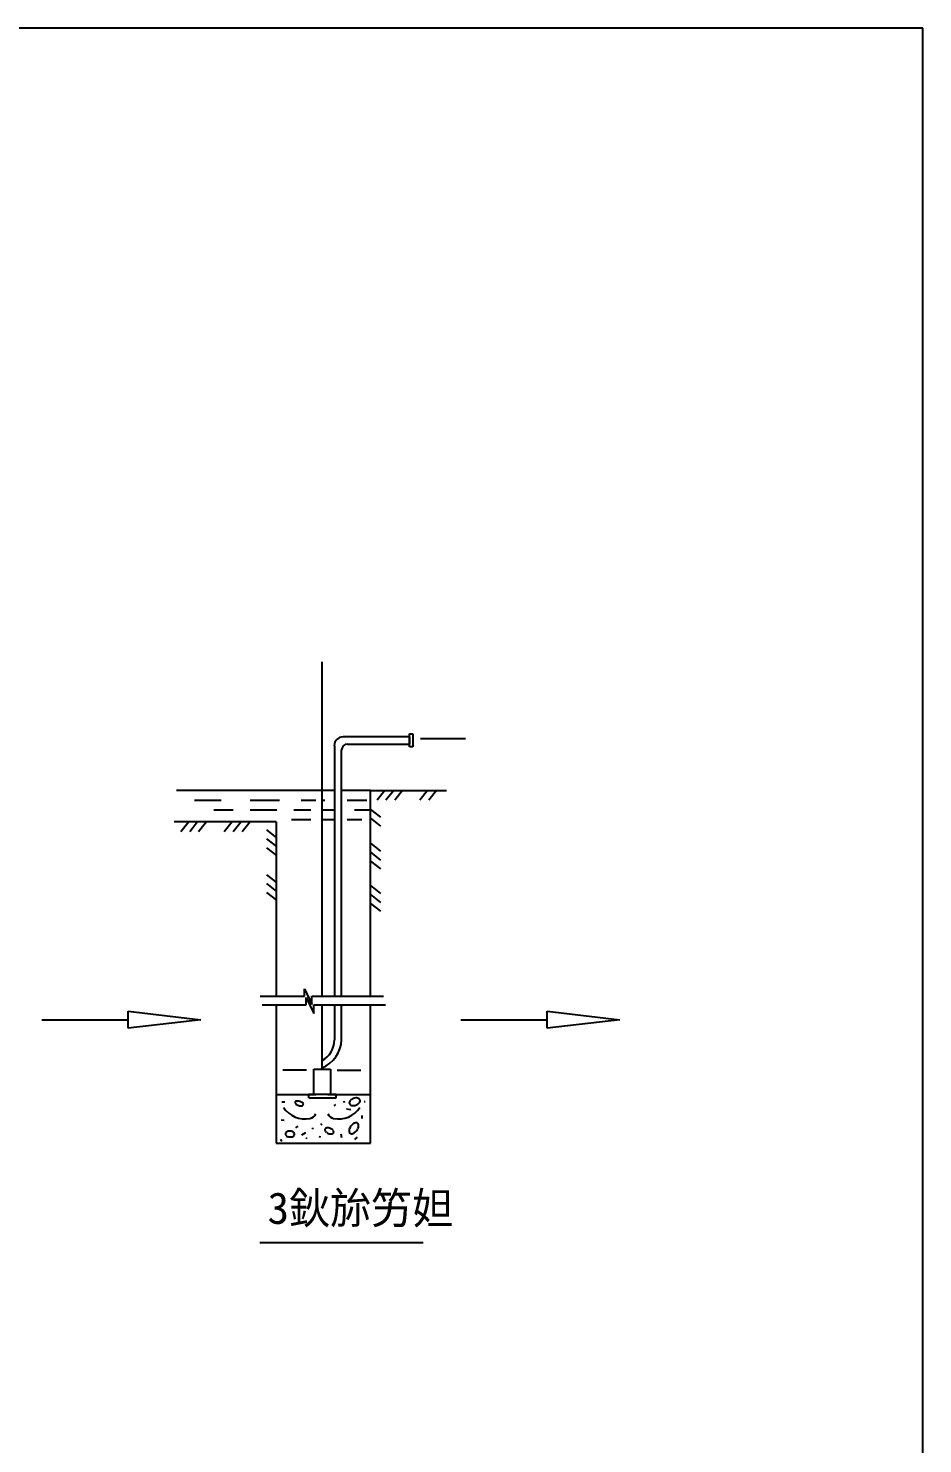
# Model space of a CAD drawing. Header units: metres. Extents: x 0 to 285, y 0 to 202.
# Drawn here: x 221.4 to 285.1, y 100.8 to 201.6 of the extents above; entities that cross this region are included whole.
import ezdxf

# ---------------------------------------------------------------- set-up
doc = ezdxf.new("R2010")
doc.units = ezdxf.units.M
doc.layers.add(' ', color=7, linetype='Continuous')

msp = doc.modelspace()

# ---------------------------------------------------------------- linework, layer by layer
at = {"layer": ' '}
msp.add_line((237.89, 115.13), (249.53, 115.13), dxfattribs=at)
for p, q in [((285.12, 201.6), (0, 201.6)), ((285.12, 0), (285.12, 201.6)), ((242.34, 132.68), (242.34, 156.49)), ((248.57, 150.43), (248.57, 151.35)), ((248.57, 151.35), (248.79, 151.35)), ((248.79, 151.35), (248.79, 150.43)), ((243.21, 150.51), (243.21, 132.68)), ((243.72, 132.68), (243.72, 150.21)), ((248.58, 151.14), (243.83, 151.14)), ((244.14, 150.63), (248.58, 150.63)), ((248.79, 150.43), (248.57, 150.43)), ((248.58, 150.63), (248.58, 151.14)), ((249.34, 151.03), (251.09, 151.03)), ((251.09, 151.03), (252.56, 151.03)), ((243.21, 147.33), (231.97, 147.33)), ((245.79, 147.33), (243.72, 147.33)), ((245.79, 132.68), (245.79, 147.33)), ((245.79, 147.33), (251.2, 147.33)), ((246.81, 147.33), (246.25, 146.64)), ((247.44, 147.33), (246.88, 146.64)), ((248.07, 147.33), (247.51, 146.64)), ((249.85, 147.33), (249.29, 146.64)), ((250.49, 147.33), (249.93, 146.64)), ((233.24, 146.64), (235.14, 146.64)), ((237.22, 146.64), (239.29, 146.64)), ((240.84, 146.64), (241.88, 146.64)), ((242.34, 146.64), (242.52, 146.64)), ((244.13, 146.64), (245.51, 146.64)), ((234.62, 145.95), (236.01, 145.95)), ((237.22, 145.95), (239.12, 145.95)), ((240.15, 145.26), (241.54, 145.26)), ((240.33, 145.95), (241.54, 145.95)), ((242.34, 145.95), (243.21, 145.95)), ((242.34, 145.26), (243.21, 145.26)), ((244.13, 145.26), (245.16, 145.26)), ((244.65, 145.95), (245.68, 145.95)), ((245.79, 145.98), (246.49, 145.42)), ((245.79, 145.35), (246.49, 144.79)), ((239.06, 145.09), (231.8, 145.09)), ((232.84, 145.09), (232.28, 144.39)), ((233.47, 145.09), (232.91, 144.39)), ((234.1, 145.09), (233.54, 144.39)), ((235.93, 145.09), (235.37, 144.39)), ((236.56, 145.09), (236, 144.39)), ((237.2, 145.09), (236.64, 144.39)), ((239.1, 143.96), (238.4, 144.52)), ((239.06, 145.09), (239.06, 132.68)), ((239.1, 143.33), (238.4, 143.89)), ((239.1, 142.7), (238.4, 143.25)), ((245.79, 143.57), (246.49, 143.01)), ((245.79, 142.93), (246.49, 142.37)), ((245.79, 142.3), (246.49, 141.74)), ((239.1, 140.77), (238.4, 141.33)), ((239.1, 140.14), (238.4, 140.7)), ((245.79, 140.55), (246.49, 139.99)), ((239.1, 139.51), (238.4, 140.06)), ((245.79, 139.92), (246.49, 139.36)), ((245.79, 139.28), (246.49, 138.72)), ((241.08, 132.68), (241.08, 133.21)), ((241.08, 133.21), (241.61, 132.08)), ((237.93, 132.68), (241.08, 132.68)), ((238.06, 132.05), (241.21, 132.05)), ((239.06, 132.05), (239.06, 122.22)), ((241.21, 132.58), (241.74, 131.45)), ((241.21, 132.05), (241.21, 132.58)), ((241.61, 132.08), (241.61, 132.68)), ((241.61, 132.68), (246.71, 132.68)), ((241.74, 131.45), (241.74, 132.05)), ((241.74, 132.05), (246.84, 132.05)), ((242.34, 127.49), (242.34, 132.05)), ((243.21, 132.05), (243.21, 129.56)), ((243.72, 129.56), (243.72, 132.05)), ((245.79, 122.22), (245.79, 132.05)), ((228.52, 130.39), (228.52, 131.61)), ((228.52, 131.61), (233.69, 131)), ((258.37, 131.61), (263.54, 131)), ((258.37, 130.39), (258.37, 131.61)), ((222.37, 131), (228.52, 131)), ((233.69, 131), (228.52, 130.39)), ((252.21, 131), (258.37, 131)), ((263.54, 131), (258.37, 130.39)), ((240.22, 127.41), (239.53, 127.41)), ((241.23, 127.41), (240.22, 127.41)), ((241.74, 127.49), (242.93, 127.49)), ((241.74, 125.68), (241.74, 127.49)), ((242.93, 127.49), (242.93, 125.68)), ((243.4, 127.41), (244.41, 127.41)), ((244.41, 127.41), (245.09, 127.41)), ((239.06, 125.68), (241.88, 125.68)), ((239.46, 125.16), (239.67, 125.16)), ((243.34, 125.68), (241.4, 125.68)), ((241.4, 125.44), (241.4, 125.68)), ((241.4, 125.44), (243.34, 125.44)), ((242.75, 125.68), (245.79, 125.68)), ((243.34, 125.44), (243.34, 125.68)), ((243.95, 125.16), (243.83, 125.12)), ((245.4, 125.16), (245.32, 125.16)), ((243.29, 124.96), (243.16, 124.87)), ((244.37, 124.58), (244.07, 124.62)), ((245.2, 123.96), (245.2, 124.17)), ((239.42, 123.88), (239.63, 123.84)), ((240.46, 123.3), (240.63, 123.42)), ((241.67, 123.21), (241.67, 123.3)), ((242.33, 123.5), (242.25, 123.59)), ((239.06, 122.22), (245.79, 122.22)), ((239.46, 122.34), (239.38, 122.47)), ((240.88, 122.8), (241.17, 122.96)), ((241.25, 122.51), (241.21, 122.59)), ((242.25, 122.63), (242.12, 122.67)), ((243.74, 122.59), (243.7, 122.84)), ((244.66, 122.47), (244.86, 122.63))]:
    msp.add_line(p, q)
for centre, radius, start, end in [((243.83, 150.51), 0.63, 90, 180), ((244.14, 150.21), 0.42, 90, 180), ((241.56, 129.55), 1.65, -61.79, 0.54), ((241.48, 129.66), 2.25, 292.43, 357.46), ((240.49, 125.1), 0.08, 124.16, 164.07), ((240.49, 125.1), 0.08, 164.07, 203.99), ((240.62, 125.16), 0.22, 203.99, 227.73), ((240.57, 124.99), 0.22, 100.41, 124.16), ((240.73, 125.27), 0.38, 227.73, 242.48), ((240.6, 124.83), 0.38, 85.66, 100.41), ((240.58, 124.6), 0.61, 74.07, 85.66), ((240.58, 124.6), 0.61, 62.48, 74.07), ((240.69, 124.8), 0.38, 47.73, 62.48), ((240.8, 124.92), 0.22, 23.99, 47.73), ((240.92, 124.98), 0.08, -15.93, 23.99), ((244.44, 125.09), 0.17, 165.55, 198.41), ((244.57, 125.06), 0.3, 141.08, 165.55), ((244.44, 125.09), 0.17, 198.41, 231.28), ((244.67, 124.98), 0.43, 123.29, 141.08), ((244.77, 124.82), 0.61, 108.41, 123.29), ((244.77, 124.82), 0.61, 93.54, 108.41), ((244.76, 125), 0.43, 75.75, 93.54), ((244.54, 125.5), 0.61, 288.41, 303.29), ((244.79, 125.13), 0.3, 51.28, 75.75), ((244.64, 125.35), 0.43, 303.29, 321.08), ((244.87, 125.24), 0.17, 18.41, 51.28), ((244.75, 125.27), 0.3, 321.08, 345.55), ((244.87, 125.24), 0.17, -14.45, 18.41), ((241.11, 125.74), 1.81, 213.05, 281.21), ((240.84, 125.48), 0.61, 242.48, 254.07), ((240.84, 125.48), 0.61, 254.07, 265.66), ((240.82, 125.25), 0.38, 265.66, 280.41), ((240.85, 125.09), 0.22, 280.41, 304.16), ((240.92, 124.98), 0.08, 304.16, 344.07), ((241.35, 124.53), 0.58, 281.21, 336.04), ((243.27, 124.53), 0.58, 203.96, 258.79), ((243.51, 125.74), 1.81, 258.79, 326.95), ((244.52, 125.19), 0.3, 231.28, 255.75), ((244.55, 125.32), 0.43, 255.75, 273.54), ((244.54, 125.5), 0.61, 273.54, 288.41), ((239.94, 122.8), 0.25, 118.51, 142.97), ((239.99, 122.7), 0.37, 100.98, 118.51), ((240.02, 122.54), 0.53, 86.43, 100.98), ((240.02, 122.54), 0.53, 71.87, 86.43), ((240.08, 122.7), 0.37, 54.34, 71.87), ((240.14, 122.79), 0.25, 29.88, 54.34), ((242.64, 123.17), 0.11, 158.22, 194.2), ((242.64, 123.17), 0.11, 122.24, 158.22), ((242.77, 123.2), 0.24, 194.2, 218.52), ((242.88, 123.29), 0.39, 218.52, 234.93), ((242.71, 123.06), 0.24, 97.93, 122.24), ((243, 123.45), 0.59, 234.93, 248.22), ((242.73, 122.92), 0.39, 81.52, 97.93), ((242.7, 122.72), 0.59, 68.22, 81.52), ((242.7, 122.72), 0.59, 54.93, 68.22), ((242.82, 122.89), 0.39, 38.52, 54.93), ((242.93, 122.97), 0.24, 14.2, 38.52), ((243.06, 123.01), 0.11, 302.24, 338.22), ((243.06, 123.01), 0.11, -21.78, 14.2), ((244.75, 123.08), 0.5, 156.4, 173.31), ((244.58, 123.1), 0.33, 173.31, 197.71), ((244.42, 123.05), 0.16, 197.71, 232.56), ((244.98, 122.98), 0.74, 142.56, 156.4), ((244.98, 122.98), 0.74, 128.72, 142.56), ((244.82, 123.17), 0.5, 111.82, 128.72), ((244.37, 123.38), 0.5, 291.82, 308.72), ((244.76, 123.34), 0.33, 87.41, 111.82), ((244.21, 123.57), 0.74, 308.72, 322.56), ((244.77, 123.5), 0.16, 52.56, 87.41), ((244.21, 123.57), 0.74, 322.56, 336.4), ((244.77, 123.5), 0.16, 17.71, 52.56), ((244.44, 123.47), 0.5, 336.4, 353.31), ((244.61, 123.45), 0.33, -6.69, 17.71), ((239.85, 122.87), 0.13, 142.97, 176.43), ((239.85, 122.87), 0.13, 176.43, 209.88), ((239.95, 122.93), 0.25, 209.88, 234.34), ((240.01, 123.02), 0.37, 234.34, 251.87), ((240.06, 123.18), 0.53, 251.87, 266.43), ((240.06, 123.18), 0.53, 266.43, 280.98), ((240.1, 123.02), 0.37, 280.98, 298.51), ((240.15, 122.92), 0.25, 298.51, 322.97), ((240.24, 122.85), 0.13, 322.97, 356.43), ((240.24, 122.85), 0.13, -3.57, 29.88), ((243, 123.45), 0.59, 248.22, 261.52), ((242.97, 123.26), 0.39, 261.52, 277.93), ((242.99, 123.12), 0.24, 277.93, 302.24), ((244.42, 123.05), 0.16, 232.56, 267.41), ((244.43, 123.21), 0.33, 267.41, 291.82)]:
    msp.add_arc(centre, radius, start, end)

# ---------------------------------------------------------------- texts
for s, p in [('娉ユ祮鍒跺囧拰娉ユ祮寰鐜', (183.36, 122.33)), ('3鈥旀竻妲', (238.45, 116.46))]:
    msp.add_text(s, height=2.25).set_placement(p)

doc.saveas('drawing.dxf')
